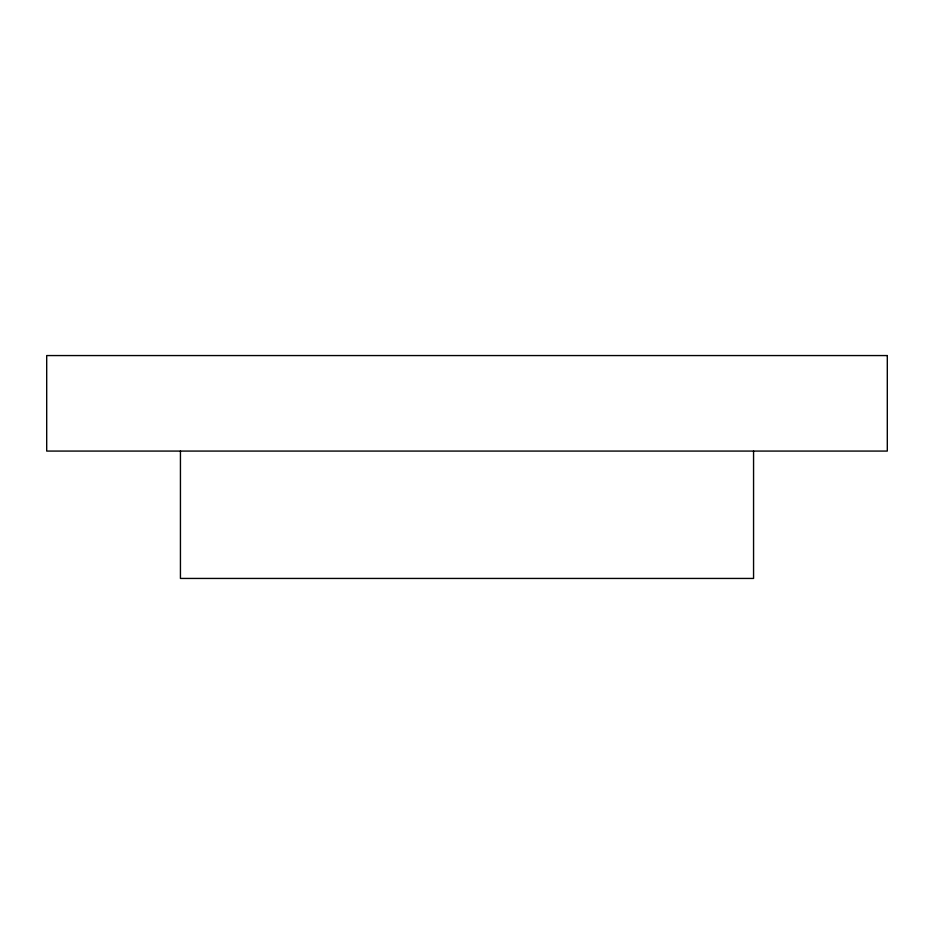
<?xml version="1.0" encoding="UTF-8"?>
<svg xmlns="http://www.w3.org/2000/svg" width="934" height="934" viewBox="0 0 934 934"><rect width="100%" height="100%" fill="white"/><g stroke="black" fill="none" stroke-linecap="round" stroke-linejoin="round"><path stroke-width="1.4" d="M753.563 451.075L753.563 578.438L180.437 578.438L180.437 451.075M887.3 355.562L46.7 355.562L46.7 451.075L887.3 451.075L887.3 355.562"/></g></svg>
